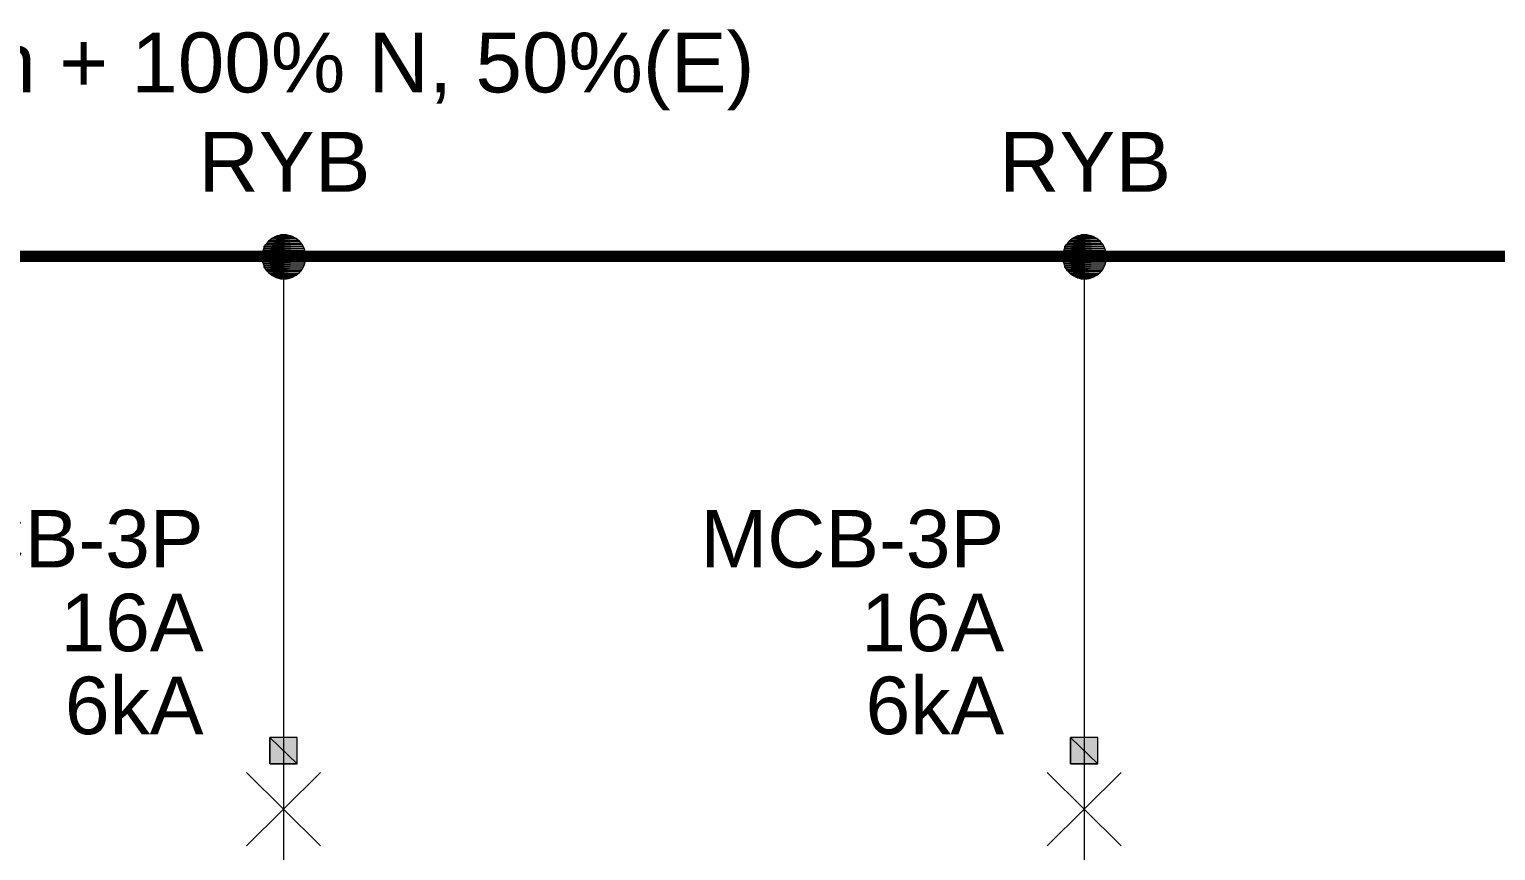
# Model space of a CAD drawing. Header units: millimetres. Extents: x -33055 to 42243, y -56860 to 24450.
# Drawn here: x -19642 to -13282, y 12296 to 15859 of the extents above; entities that cross this region are included whole.
import ezdxf
from ezdxf.enums import TextEntityAlignment as Align

# ---------------------------------------------------------------- set-up
doc = ezdxf.new("R2010")
doc.units = ezdxf.units.MM
for name, color, linetype in [('E-BUSBAR', 7, 'Continuous'), ('E-SLD', 7, 'Continuous'), ('E-TEXT', 7, 'Continuous')]:
    doc.layers.add(name, color=color, linetype=linetype)
doc.styles.add('ARIAL', font='arial.ttf')

msp = doc.modelspace()

# ---------------------------------------------------------------- hatches: boundary and pattern name
at = {"layer": 'E-SLD'}
h = msp.add_hatch(color=7, dxfattribs=at)
h.dxf.hatch_style = 1
h.paths.add_polyline_path([(-18484.6, 14950.1), (-18590.4, 14950.1), (-18476.1, 14941.6), (-18484.6, 14950.1)])
h.paths.add_polyline_path([(-18590.4, 14950.1), (-18476.1, 14941.6), (-18598.9, 14941.6), (-18590.4, 14950.1)])
h = msp.add_hatch(color=7, dxfattribs=at)
h.dxf.hatch_style = 1
h.paths.add_polyline_path([(-18493, 14954.3), (-18586.2, 14954.3), (-18484.6, 14950.1), (-18493, 14954.3)])
h.paths.add_polyline_path([(-18586.2, 14954.3), (-18484.6, 14950.1), (-18590.4, 14950.1), (-18586.2, 14954.3)])
h = msp.add_hatch(color=7, dxfattribs=at)
h.dxf.hatch_style = 1
h.paths.add_polyline_path([(-18497.3, 14958.6), (-18577.7, 14958.6), (-18493, 14954.3), (-18497.3, 14958.6)])
h.paths.add_polyline_path([(-18577.7, 14958.6), (-18493, 14954.3), (-18586.2, 14954.3), (-18577.7, 14958.6)])
h = msp.add_hatch(color=7, dxfattribs=at)
h.dxf.hatch_style = 1
h.paths.add_polyline_path([(-18510, 14962.8), (-18569.2, 14962.8), (-18497.3, 14958.6), (-18510, 14962.8)])
h.paths.add_polyline_path([(-18569.2, 14962.8), (-18497.3, 14958.6), (-18577.7, 14958.6), (-18569.2, 14962.8)])
h = msp.add_hatch(color=7, dxfattribs=at)
h.dxf.hatch_style = 1
h.paths.add_polyline_path([(-18514.2, 14962.8), (-18556.5, 14962.8), (-18510, 14962.8), (-18514.2, 14962.8)])
h.paths.add_polyline_path([(-18556.5, 14962.8), (-18510, 14962.8), (-18569.2, 14962.8), (-18556.5, 14962.8)])
h = msp.add_hatch(color=7, dxfattribs=at)
h.dxf.hatch_style = 1
h.paths.add_polyline_path([(-18526.9, 14967), (-18552.3, 14967), (-18514.2, 14962.8), (-18526.9, 14967)])
h.paths.add_polyline_path([(-18552.3, 14967), (-18514.2, 14962.8), (-18556.5, 14962.8), (-18552.3, 14967)])
h = msp.add_hatch(color=7, dxfattribs=at)
h.dxf.hatch_style = 1
h.paths.add_polyline_path([(-18535.4, 14967), (-18526.9, 14967), (-18552.3, 14967), (-18535.4, 14967)])
h = msp.add_hatch(color=7, dxfattribs=at)
h.dxf.hatch_style = 1
h.paths.add_polyline_path([(-15011.5, 14950.1), (-15117.3, 14950.1), (-15003, 14941.6), (-15011.5, 14950.1)])
h.paths.add_polyline_path([(-15117.3, 14950.1), (-15003, 14941.6), (-15125.8, 14941.6), (-15117.3, 14950.1)])
h = msp.add_hatch(color=7, dxfattribs=at)
h.dxf.hatch_style = 1
h.paths.add_polyline_path([(-15019.9, 14954.3), (-15113.1, 14954.3), (-15011.5, 14950.1), (-15019.9, 14954.3)])
h.paths.add_polyline_path([(-15113.1, 14954.3), (-15011.5, 14950.1), (-15117.3, 14950.1), (-15113.1, 14954.3)])
h = msp.add_hatch(color=7, dxfattribs=at)
h.dxf.hatch_style = 1
h.paths.add_polyline_path([(-15024.2, 14958.6), (-15104.6, 14958.6), (-15019.9, 14954.3), (-15024.2, 14958.6)])
h.paths.add_polyline_path([(-15104.6, 14958.6), (-15019.9, 14954.3), (-15113.1, 14954.3), (-15104.6, 14958.6)])
h = msp.add_hatch(color=7, dxfattribs=at)
h.dxf.hatch_style = 1
h.paths.add_polyline_path([(-15036.9, 14962.8), (-15096.1, 14962.8), (-15024.2, 14958.6), (-15036.9, 14962.8)])
h.paths.add_polyline_path([(-15096.1, 14962.8), (-15024.2, 14958.6), (-15104.6, 14958.6), (-15096.1, 14962.8)])
h = msp.add_hatch(color=7, dxfattribs=at)
h.dxf.hatch_style = 1
h.paths.add_polyline_path([(-15041.1, 14962.8), (-15083.4, 14962.8), (-15036.9, 14962.8), (-15041.1, 14962.8)])
h.paths.add_polyline_path([(-15083.4, 14962.8), (-15036.9, 14962.8), (-15096.1, 14962.8), (-15083.4, 14962.8)])
h = msp.add_hatch(color=7, dxfattribs=at)
h.dxf.hatch_style = 1
h.paths.add_polyline_path([(-15053.8, 14967), (-15079.2, 14967), (-15041.1, 14962.8), (-15053.8, 14967)])
h.paths.add_polyline_path([(-15079.2, 14967), (-15041.1, 14962.8), (-15083.4, 14962.8), (-15079.2, 14967)])
h = msp.add_hatch(color=7, dxfattribs=at)
h.dxf.hatch_style = 1
h.paths.add_polyline_path([(-15062.3, 14967), (-15053.8, 14967), (-15079.2, 14967), (-15062.3, 14967)])
h = msp.add_hatch(color=7, dxfattribs=at)
h.dxf.hatch_style = 1
h.paths.add_polyline_path([(-18446.5, 14899.3), (-18628.5, 14899.3), (-18446.5, 14890.8), (-18446.5, 14899.3)])
h.paths.add_polyline_path([(-18628.5, 14899.3), (-18446.5, 14890.8), (-18632.7, 14890.8), (-18628.5, 14899.3)])
h = msp.add_hatch(color=7, dxfattribs=at)
h.dxf.hatch_style = 1
h.paths.add_polyline_path([(-18446.5, 14890.8), (-18632.7, 14890.8), (-18442.2, 14882.4), (-18446.5, 14890.8)])
h.paths.add_polyline_path([(-18632.7, 14890.8), (-18442.2, 14882.4), (-18632.7, 14882.4), (-18632.7, 14890.8)])
h = msp.add_hatch(color=7, dxfattribs=at)
h.dxf.hatch_style = 1
h.paths.add_polyline_path([(-18450.7, 14907.8), (-18624.3, 14907.8), (-18446.5, 14899.3), (-18450.7, 14907.8)])
h.paths.add_polyline_path([(-18624.3, 14907.8), (-18446.5, 14899.3), (-18628.5, 14899.3), (-18624.3, 14907.8)])
h = msp.add_hatch(color=7, dxfattribs=at)
h.dxf.hatch_style = 1
h.paths.add_polyline_path([(-18459.2, 14924.7), (-18615.8, 14924.7), (-18454.9, 14916.2), (-18459.2, 14924.7)])
h.paths.add_polyline_path([(-18615.8, 14924.7), (-18454.9, 14916.2), (-18624.3, 14916.2), (-18615.8, 14924.7)])
h = msp.add_hatch(color=7, dxfattribs=at)
h.dxf.hatch_style = 1
h.paths.add_polyline_path([(-18454.9, 14916.2), (-18624.3, 14916.2), (-18450.7, 14907.8), (-18454.9, 14916.2)])
h.paths.add_polyline_path([(-18624.3, 14916.2), (-18450.7, 14907.8), (-18624.3, 14907.8), (-18624.3, 14916.2)])
h = msp.add_hatch(color=7, dxfattribs=at)
h.dxf.hatch_style = 1
h.paths.add_polyline_path([(-18463.4, 14928.9), (-18611.6, 14928.9), (-18459.2, 14924.7), (-18463.4, 14928.9)])
h.paths.add_polyline_path([(-18611.6, 14928.9), (-18459.2, 14924.7), (-18615.8, 14924.7), (-18611.6, 14928.9)])
h = msp.add_hatch(color=7, dxfattribs=at)
h.dxf.hatch_style = 1
h.paths.add_polyline_path([(-18467.6, 14937.4), (-18607.3, 14937.4), (-18463.4, 14928.9), (-18467.6, 14937.4)])
h.paths.add_polyline_path([(-18607.3, 14937.4), (-18463.4, 14928.9), (-18611.6, 14928.9), (-18607.3, 14937.4)])
h = msp.add_hatch(color=7, dxfattribs=at)
h.dxf.hatch_style = 1
h.paths.add_polyline_path([(-18476.1, 14941.6), (-18598.9, 14941.6), (-18467.6, 14937.4), (-18476.1, 14941.6)])
h.paths.add_polyline_path([(-18598.9, 14941.6), (-18467.6, 14937.4), (-18607.3, 14937.4), (-18598.9, 14941.6)])
h = msp.add_hatch(color=7, dxfattribs=at)
h.dxf.hatch_style = 1
h.paths.add_polyline_path([(-14973.4, 14899.3), (-15155.4, 14899.3), (-14973.4, 14890.8), (-14973.4, 14899.3)])
h.paths.add_polyline_path([(-15155.4, 14899.3), (-14973.4, 14890.8), (-15159.6, 14890.8), (-15155.4, 14899.3)])
h = msp.add_hatch(color=7, dxfattribs=at)
h.dxf.hatch_style = 1
h.paths.add_polyline_path([(-14973.4, 14890.8), (-15159.6, 14890.8), (-14969.1, 14882.4), (-14973.4, 14890.8)])
h.paths.add_polyline_path([(-15159.6, 14890.8), (-14969.1, 14882.4), (-15159.6, 14882.4), (-15159.6, 14890.8)])
h = msp.add_hatch(color=7, dxfattribs=at)
h.dxf.hatch_style = 1
h.paths.add_polyline_path([(-14977.6, 14907.8), (-15151.2, 14907.8), (-14973.4, 14899.3), (-14977.6, 14907.8)])
h.paths.add_polyline_path([(-15151.2, 14907.8), (-14973.4, 14899.3), (-15155.4, 14899.3), (-15151.2, 14907.8)])
h = msp.add_hatch(color=7, dxfattribs=at)
h.dxf.hatch_style = 1
h.paths.add_polyline_path([(-14986.1, 14924.7), (-15142.7, 14924.7), (-14981.8, 14916.2), (-14986.1, 14924.7)])
h.paths.add_polyline_path([(-15142.7, 14924.7), (-14981.8, 14916.2), (-15151.2, 14916.2), (-15142.7, 14924.7)])
h = msp.add_hatch(color=7, dxfattribs=at)
h.dxf.hatch_style = 1
h.paths.add_polyline_path([(-14981.8, 14916.2), (-15151.2, 14916.2), (-14977.6, 14907.8), (-14981.8, 14916.2)])
h.paths.add_polyline_path([(-15151.2, 14916.2), (-14977.6, 14907.8), (-15151.2, 14907.8), (-15151.2, 14916.2)])
h = msp.add_hatch(color=7, dxfattribs=at)
h.dxf.hatch_style = 1
h.paths.add_polyline_path([(-14990.3, 14928.9), (-15138.5, 14928.9), (-14986.1, 14924.7), (-14990.3, 14928.9)])
h.paths.add_polyline_path([(-15138.5, 14928.9), (-14986.1, 14924.7), (-15142.7, 14924.7), (-15138.5, 14928.9)])
h = msp.add_hatch(color=7, dxfattribs=at)
h.dxf.hatch_style = 1
h.paths.add_polyline_path([(-14994.5, 14937.4), (-15134.2, 14937.4), (-14990.3, 14928.9), (-14994.5, 14937.4)])
h.paths.add_polyline_path([(-15134.2, 14937.4), (-14990.3, 14928.9), (-15138.5, 14928.9), (-15134.2, 14937.4)])
h = msp.add_hatch(color=7, dxfattribs=at)
h.dxf.hatch_style = 1
h.paths.add_polyline_path([(-15003, 14941.6), (-15125.8, 14941.6), (-14994.5, 14937.4), (-15003, 14941.6)])
h.paths.add_polyline_path([(-15125.8, 14941.6), (-14994.5, 14937.4), (-15134.2, 14937.4), (-15125.8, 14941.6)])
h = msp.add_hatch(color=7, dxfattribs=at)
h.dxf.hatch_style = 1
h.paths.add_polyline_path([(-18442.2, 14882.4), (-18632.7, 14882.4), (-18442.2, 14869.7), (-18442.2, 14882.4)])
h.paths.add_polyline_path([(-18632.7, 14882.4), (-18442.2, 14869.7), (-18632.7, 14869.7), (-18632.7, 14882.4)])
h = msp.add_hatch(color=7, dxfattribs=at)
h.dxf.hatch_style = 1
h.paths.add_polyline_path([(-18442.2, 14869.7), (-18632.7, 14869.7), (-18442.2, 14861.2), (-18442.2, 14869.7)])
h.paths.add_polyline_path([(-18632.7, 14869.7), (-18442.2, 14861.2), (-18632.7, 14861.2), (-18632.7, 14869.7)])
h = msp.add_hatch(color=7, dxfattribs=at)
h.dxf.hatch_style = 1
h.paths.add_polyline_path([(-18442.2, 14861.2), (-18632.7, 14861.2), (-18446.5, 14852.7), (-18442.2, 14861.2)])
h.paths.add_polyline_path([(-18632.7, 14861.2), (-18446.5, 14852.7), (-18632.7, 14852.7), (-18632.7, 14861.2)])
h = msp.add_hatch(color=7, dxfattribs=at)
h.dxf.hatch_style = 1
h.paths.add_polyline_path([(-18446.5, 14852.7), (-18632.7, 14852.7), (-18446.5, 14844.3), (-18446.5, 14852.7)])
h.paths.add_polyline_path([(-18632.7, 14852.7), (-18446.5, 14844.3), (-18628.5, 14844.3), (-18632.7, 14852.7)])
h = msp.add_hatch(color=7, dxfattribs=at)
h.dxf.hatch_style = 1
h.paths.add_polyline_path([(-18446.5, 14844.3), (-18628.5, 14844.3), (-18450.7, 14835.8), (-18446.5, 14844.3)])
h.paths.add_polyline_path([(-18628.5, 14844.3), (-18450.7, 14835.8), (-18624.3, 14835.8), (-18628.5, 14844.3)])
h = msp.add_hatch(color=7, dxfattribs=at)
h.dxf.hatch_style = 1
h.paths.add_polyline_path([(-18450.7, 14835.8), (-18624.3, 14835.8), (-18454.9, 14827.3), (-18450.7, 14835.8)])
h.paths.add_polyline_path([(-18624.3, 14835.8), (-18454.9, 14827.3), (-18624.3, 14827.3), (-18624.3, 14835.8)])
h = msp.add_hatch(color=7, dxfattribs=at)
h.dxf.hatch_style = 1
h.paths.add_polyline_path([(-18454.9, 14827.3), (-18624.3, 14827.3), (-18459.2, 14818.9), (-18454.9, 14827.3)])
h.paths.add_polyline_path([(-18624.3, 14827.3), (-18459.2, 14818.9), (-18615.8, 14818.9), (-18624.3, 14827.3)])
h = msp.add_hatch(color=7, dxfattribs=at)
h.dxf.hatch_style = 1
h.paths.add_polyline_path([(-14969.1, 14882.4), (-15159.6, 14882.4), (-14969.1, 14869.7), (-14969.1, 14882.4)])
h.paths.add_polyline_path([(-15159.6, 14882.4), (-14969.1, 14869.7), (-15159.6, 14869.7), (-15159.6, 14882.4)])
h = msp.add_hatch(color=7, dxfattribs=at)
h.dxf.hatch_style = 1
h.paths.add_polyline_path([(-14969.1, 14869.7), (-15159.6, 14869.7), (-14969.1, 14861.2), (-14969.1, 14869.7)])
h.paths.add_polyline_path([(-15159.6, 14869.7), (-14969.1, 14861.2), (-15159.6, 14861.2), (-15159.6, 14869.7)])
h = msp.add_hatch(color=7, dxfattribs=at)
h.dxf.hatch_style = 1
h.paths.add_polyline_path([(-14969.1, 14861.2), (-15159.6, 14861.2), (-14973.4, 14852.7), (-14969.1, 14861.2)])
h.paths.add_polyline_path([(-15159.6, 14861.2), (-14973.4, 14852.7), (-15159.6, 14852.7), (-15159.6, 14861.2)])
h = msp.add_hatch(color=7, dxfattribs=at)
h.dxf.hatch_style = 1
h.paths.add_polyline_path([(-14973.4, 14852.7), (-15159.6, 14852.7), (-14973.4, 14844.3), (-14973.4, 14852.7)])
h.paths.add_polyline_path([(-15159.6, 14852.7), (-14973.4, 14844.3), (-15155.4, 14844.3), (-15159.6, 14852.7)])
h = msp.add_hatch(color=7, dxfattribs=at)
h.dxf.hatch_style = 1
h.paths.add_polyline_path([(-14973.4, 14844.3), (-15155.4, 14844.3), (-14977.6, 14835.8), (-14973.4, 14844.3)])
h.paths.add_polyline_path([(-15155.4, 14844.3), (-14977.6, 14835.8), (-15151.2, 14835.8), (-15155.4, 14844.3)])
h = msp.add_hatch(color=7, dxfattribs=at)
h.dxf.hatch_style = 1
h.paths.add_polyline_path([(-14977.6, 14835.8), (-15151.2, 14835.8), (-14981.8, 14827.3), (-14977.6, 14835.8)])
h.paths.add_polyline_path([(-15151.2, 14835.8), (-14981.8, 14827.3), (-15151.2, 14827.3), (-15151.2, 14835.8)])
h = msp.add_hatch(color=7, dxfattribs=at)
h.dxf.hatch_style = 1
h.paths.add_polyline_path([(-14981.8, 14827.3), (-15151.2, 14827.3), (-14986.1, 14818.9), (-14981.8, 14827.3)])
h.paths.add_polyline_path([(-15151.2, 14827.3), (-14986.1, 14818.9), (-15142.7, 14818.9), (-15151.2, 14827.3)])
h = msp.add_hatch(color=7, dxfattribs=at)
h.dxf.hatch_style = 1
h.paths.add_polyline_path([(-18459.2, 14818.9), (-18615.8, 14818.9), (-18463.4, 14810.4), (-18459.2, 14818.9)])
h.paths.add_polyline_path([(-18615.8, 14818.9), (-18463.4, 14810.4), (-18611.6, 14810.4), (-18615.8, 14818.9)])
h = msp.add_hatch(color=7, dxfattribs=at)
h.dxf.hatch_style = 1
h.paths.add_polyline_path([(-18463.4, 14810.4), (-18611.6, 14810.4), (-18467.6, 14806.2), (-18463.4, 14810.4)])
h.paths.add_polyline_path([(-18611.6, 14810.4), (-18467.6, 14806.2), (-18607.3, 14806.2), (-18611.6, 14810.4)])
h = msp.add_hatch(color=7, dxfattribs=at)
h.dxf.hatch_style = 1
h.paths.add_polyline_path([(-18467.6, 14806.2), (-18607.3, 14806.2), (-18476.1, 14797.7), (-18467.6, 14806.2)])
h.paths.add_polyline_path([(-18607.3, 14806.2), (-18476.1, 14797.7), (-18598.9, 14797.7), (-18607.3, 14806.2)])
h = msp.add_hatch(color=7, dxfattribs=at)
h.dxf.hatch_style = 1
h.paths.add_polyline_path([(-18476.1, 14797.7), (-18598.9, 14797.7), (-18484.6, 14793.5), (-18476.1, 14797.7)])
h.paths.add_polyline_path([(-18598.9, 14797.7), (-18484.6, 14793.5), (-18590.4, 14793.5), (-18598.9, 14797.7)])
h = msp.add_hatch(color=7, dxfattribs=at)
h.dxf.hatch_style = 1
h.paths.add_polyline_path([(-18484.6, 14793.5), (-18590.4, 14793.5), (-18493, 14789.2), (-18484.6, 14793.5)])
h.paths.add_polyline_path([(-18590.4, 14793.5), (-18493, 14789.2), (-18586.2, 14789.2), (-18590.4, 14793.5)])
h = msp.add_hatch(color=7, dxfattribs=at)
h.dxf.hatch_style = 1
h.paths.add_polyline_path([(-18493, 14789.2), (-18586.2, 14789.2), (-18497.3, 14785), (-18493, 14789.2)])
h.paths.add_polyline_path([(-18586.2, 14789.2), (-18497.3, 14785), (-18577.7, 14785), (-18586.2, 14789.2)])
h = msp.add_hatch(color=7, dxfattribs=at)
h.dxf.hatch_style = 1
h.paths.add_polyline_path([(-18497.3, 14785), (-18577.7, 14785), (-18510, 14780.8), (-18497.3, 14785)])
h.paths.add_polyline_path([(-18577.7, 14785), (-18510, 14780.8), (-18569.2, 14780.8), (-18577.7, 14785)])
h = msp.add_hatch(color=7, dxfattribs=at)
h.dxf.hatch_style = 1
h.paths.add_polyline_path([(-18510, 14780.8), (-18569.2, 14780.8), (-18514.2, 14780.8), (-18510, 14780.8)])
h.paths.add_polyline_path([(-18569.2, 14780.8), (-18514.2, 14780.8), (-18556.5, 14780.8), (-18569.2, 14780.8)])
h = msp.add_hatch(color=7, dxfattribs=at)
h.dxf.hatch_style = 1
h.paths.add_polyline_path([(-18556.5, 14780.8), (-18552.3, 14776.5), (-18526.9, 14776.5), (-18556.5, 14780.8)])
h.paths.add_polyline_path([(-18552.3, 14776.5), (-18526.9, 14776.5), (-18535.4, 14776.5), (-18552.3, 14776.5)])
h = msp.add_hatch(color=7, dxfattribs=at)
h.dxf.hatch_style = 1
h.paths.add_polyline_path([(-18556.5, 14780.8), (-18514.2, 14780.8), (-18526.9, 14776.5), (-18556.5, 14780.8)])
h = msp.add_hatch(color=7, dxfattribs=at)
h.dxf.hatch_style = 1
h.paths.add_polyline_path([(-14986.1, 14818.9), (-15142.7, 14818.9), (-14990.3, 14810.4), (-14986.1, 14818.9)])
h.paths.add_polyline_path([(-15142.7, 14818.9), (-14990.3, 14810.4), (-15138.5, 14810.4), (-15142.7, 14818.9)])
h = msp.add_hatch(color=7, dxfattribs=at)
h.dxf.hatch_style = 1
h.paths.add_polyline_path([(-14990.3, 14810.4), (-15138.5, 14810.4), (-14994.5, 14806.2), (-14990.3, 14810.4)])
h.paths.add_polyline_path([(-15138.5, 14810.4), (-14994.5, 14806.2), (-15134.2, 14806.2), (-15138.5, 14810.4)])
h = msp.add_hatch(color=7, dxfattribs=at)
h.dxf.hatch_style = 1
h.paths.add_polyline_path([(-14994.5, 14806.2), (-15134.2, 14806.2), (-15003, 14797.7), (-14994.5, 14806.2)])
h.paths.add_polyline_path([(-15134.2, 14806.2), (-15003, 14797.7), (-15125.8, 14797.7), (-15134.2, 14806.2)])
h = msp.add_hatch(color=7, dxfattribs=at)
h.dxf.hatch_style = 1
h.paths.add_polyline_path([(-15003, 14797.7), (-15125.8, 14797.7), (-15011.5, 14793.5), (-15003, 14797.7)])
h.paths.add_polyline_path([(-15125.8, 14797.7), (-15011.5, 14793.5), (-15117.3, 14793.5), (-15125.8, 14797.7)])
h = msp.add_hatch(color=7, dxfattribs=at)
h.dxf.hatch_style = 1
h.paths.add_polyline_path([(-15011.5, 14793.5), (-15117.3, 14793.5), (-15019.9, 14789.2), (-15011.5, 14793.5)])
h.paths.add_polyline_path([(-15117.3, 14793.5), (-15019.9, 14789.2), (-15113.1, 14789.2), (-15117.3, 14793.5)])
h = msp.add_hatch(color=7, dxfattribs=at)
h.dxf.hatch_style = 1
h.paths.add_polyline_path([(-15019.9, 14789.2), (-15113.1, 14789.2), (-15024.2, 14785), (-15019.9, 14789.2)])
h.paths.add_polyline_path([(-15113.1, 14789.2), (-15024.2, 14785), (-15104.6, 14785), (-15113.1, 14789.2)])
h = msp.add_hatch(color=7, dxfattribs=at)
h.dxf.hatch_style = 1
h.paths.add_polyline_path([(-15024.2, 14785), (-15104.6, 14785), (-15036.9, 14780.8), (-15024.2, 14785)])
h.paths.add_polyline_path([(-15104.6, 14785), (-15036.9, 14780.8), (-15096.1, 14780.8), (-15104.6, 14785)])
h = msp.add_hatch(color=7, dxfattribs=at)
h.dxf.hatch_style = 1
h.paths.add_polyline_path([(-15036.9, 14780.8), (-15096.1, 14780.8), (-15041.1, 14780.8), (-15036.9, 14780.8)])
h.paths.add_polyline_path([(-15096.1, 14780.8), (-15041.1, 14780.8), (-15083.4, 14780.8), (-15096.1, 14780.8)])
h = msp.add_hatch(color=7, dxfattribs=at)
h.dxf.hatch_style = 1
h.paths.add_polyline_path([(-15083.4, 14780.8), (-15079.2, 14776.5), (-15053.8, 14776.5), (-15083.4, 14780.8)])
h.paths.add_polyline_path([(-15079.2, 14776.5), (-15053.8, 14776.5), (-15062.3, 14776.5), (-15079.2, 14776.5)])
h = msp.add_hatch(color=7, dxfattribs=at)
h.dxf.hatch_style = 1
h.paths.add_polyline_path([(-15083.4, 14780.8), (-15041.1, 14780.8), (-15053.8, 14776.5), (-15083.4, 14780.8)])
h = msp.add_hatch(color=7, dxfattribs=at)
h.dxf.hatch_style = 1
h.paths.add_polyline_path([(-18480.3, 12786.9), (-18598.9, 12786.9), (-18480.3, 12672.6), (-18480.3, 12786.9)])
h.paths.add_polyline_path([(-18598.9, 12786.9), (-18480.3, 12672.6), (-18598.9, 12672.6), (-18598.9, 12786.9)])
h = msp.add_hatch(color=7, dxfattribs=at)
h.dxf.hatch_style = 1
h.paths.add_polyline_path([(-15007.2, 12786.9), (-15125.8, 12786.9), (-15007.2, 12672.6), (-15007.2, 12786.9)])
h.paths.add_polyline_path([(-15125.8, 12786.9), (-15007.2, 12672.6), (-15125.8, 12672.6), (-15125.8, 12786.9)])

# ---------------------------------------------------------------- linework, layer by layer
at = {"layer": 'E-BUSBAR', "const_width": 50}
msp.add_lwpolyline([(-25283, 14874), (35929, 14874)], dxfattribs=at)
at = {"layer": 'E-SLD', "color": 7, "lineweight": 0}
for p, q in [((-18539.6, 14873.9), (-18539.6, 12173)), ((-15066.5, 14873.9), (-15066.5, 12173)), ((-18700.5, 12634.5), (-18378.7, 12317)), ((-18378.7, 12634.5), (-18700.5, 12317)), ((-15227.4, 12634.5), (-14905.6, 12317)), ((-14905.6, 12634.5), (-15227.4, 12317))]:
    msp.add_line(p, q, dxfattribs=at)
for points in [[(-18442.2, 14871.8), (-18444.2, 14891), (-18449.7, 14908.9), (-18458.5, 14925), (-18470.1, 14939.1), (-18484.2, 14950.8), (-18500.4, 14959.5), (-18518.3, 14965.1), (-18537.5, 14967), (-18556.7, 14965.1), (-18574.6, 14959.5), (-18590.8, 14950.8), (-18604.8, 14939.1), (-18616.5, 14925), (-18625.3, 14908.9), (-18630.8, 14891), (-18632.7, 14871.8), (-18630.8, 14852.6), (-18625.3, 14834.7), (-18616.5, 14818.5), (-18604.8, 14804.4), (-18590.8, 14792.8), (-18574.6, 14784), (-18556.7, 14778.5), (-18537.5, 14776.5), (-18518.3, 14778.5), (-18500.4, 14784), (-18484.2, 14792.8), (-18470.1, 14804.4), (-18458.5, 14818.5), (-18449.7, 14834.7), (-18444.2, 14852.6), (-18442.2, 14871.8)], [(-18590.4, 14950.1), (-18476.1, 14941.6), (-18598.9, 14941.6), (-18590.4, 14950.1)], [(-18586.2, 14954.3), (-18484.6, 14950.1), (-18590.4, 14950.1), (-18586.2, 14954.3)], [(-18484.6, 14950.1), (-18590.4, 14950.1), (-18476.1, 14941.6), (-18484.6, 14950.1)], [(-18577.7, 14958.6), (-18493, 14954.3), (-18586.2, 14954.3), (-18577.7, 14958.6)], [(-18493, 14954.3), (-18586.2, 14954.3), (-18484.6, 14950.1), (-18493, 14954.3)], [(-18569.2, 14962.8), (-18497.3, 14958.6), (-18577.7, 14958.6), (-18569.2, 14962.8)], [(-18497.3, 14958.6), (-18577.7, 14958.6), (-18493, 14954.3), (-18497.3, 14958.6)], [(-18556.5, 14962.8), (-18510, 14962.8), (-18569.2, 14962.8), (-18556.5, 14962.8)], [(-18510, 14962.8), (-18569.2, 14962.8), (-18497.3, 14958.6), (-18510, 14962.8)], [(-18552.3, 14967), (-18514.2, 14962.8), (-18556.5, 14962.8), (-18552.3, 14967)], [(-18514.2, 14962.8), (-18556.5, 14962.8), (-18510, 14962.8), (-18514.2, 14962.8)], [(-18535.4, 14967), (-18526.9, 14967), (-18552.3, 14967), (-18535.4, 14967)], [(-18526.9, 14967), (-18552.3, 14967), (-18514.2, 14962.8), (-18526.9, 14967)], [(-14969.1, 14871.8), (-14971.1, 14891), (-14976.6, 14908.9), (-14985.4, 14925), (-14997, 14939.1), (-15011.1, 14950.8), (-15027.3, 14959.5), (-15045.2, 14965.1), (-15064.4, 14967), (-15083.6, 14965.1), (-15101.5, 14959.5), (-15117.7, 14950.8), (-15131.8, 14939.1), (-15143.4, 14925), (-15152.2, 14908.9), (-15157.7, 14891), (-15159.6, 14871.8), (-15157.7, 14852.6), (-15152.2, 14834.7), (-15143.4, 14818.5), (-15131.8, 14804.4), (-15117.7, 14792.8), (-15101.5, 14784), (-15083.6, 14778.5), (-15064.4, 14776.5), (-15045.2, 14778.5), (-15027.3, 14784), (-15011.1, 14792.8), (-14997, 14804.4), (-14985.4, 14818.5), (-14976.6, 14834.7), (-14971.1, 14852.6), (-14969.1, 14871.8)], [(-15117.3, 14950.1), (-15003, 14941.6), (-15125.8, 14941.6), (-15117.3, 14950.1)], [(-15113.1, 14954.3), (-15011.5, 14950.1), (-15117.3, 14950.1), (-15113.1, 14954.3)], [(-15011.5, 14950.1), (-15117.3, 14950.1), (-15003, 14941.6), (-15011.5, 14950.1)], [(-15104.6, 14958.6), (-15019.9, 14954.3), (-15113.1, 14954.3), (-15104.6, 14958.6)], [(-15019.9, 14954.3), (-15113.1, 14954.3), (-15011.5, 14950.1), (-15019.9, 14954.3)], [(-15096.1, 14962.8), (-15024.2, 14958.6), (-15104.6, 14958.6), (-15096.1, 14962.8)], [(-15024.2, 14958.6), (-15104.6, 14958.6), (-15019.9, 14954.3), (-15024.2, 14958.6)], [(-15083.4, 14962.8), (-15036.9, 14962.8), (-15096.1, 14962.8), (-15083.4, 14962.8)], [(-15036.9, 14962.8), (-15096.1, 14962.8), (-15024.2, 14958.6), (-15036.9, 14962.8)], [(-15079.2, 14967), (-15041.1, 14962.8), (-15083.4, 14962.8), (-15079.2, 14967)], [(-15041.1, 14962.8), (-15083.4, 14962.8), (-15036.9, 14962.8), (-15041.1, 14962.8)], [(-15062.3, 14967), (-15053.8, 14967), (-15079.2, 14967), (-15062.3, 14967)], [(-15053.8, 14967), (-15079.2, 14967), (-15041.1, 14962.8), (-15053.8, 14967)], [(-18628.5, 14899.3), (-18446.5, 14890.8), (-18632.7, 14890.8), (-18628.5, 14899.3)], [(-18446.5, 14890.8), (-18632.7, 14890.8), (-18442.2, 14882.4), (-18446.5, 14890.8)], [(-18632.7, 14890.8), (-18442.2, 14882.4), (-18632.7, 14882.4), (-18632.7, 14890.8)], [(-18624.3, 14907.8), (-18446.5, 14899.3), (-18628.5, 14899.3), (-18624.3, 14907.8)], [(-18446.5, 14899.3), (-18628.5, 14899.3), (-18446.5, 14890.8), (-18446.5, 14899.3)], [(-18615.8, 14924.7), (-18454.9, 14916.2), (-18624.3, 14916.2), (-18615.8, 14924.7)], [(-18454.9, 14916.2), (-18624.3, 14916.2), (-18450.7, 14907.8), (-18454.9, 14916.2)], [(-18624.3, 14916.2), (-18450.7, 14907.8), (-18624.3, 14907.8), (-18624.3, 14916.2)], [(-18450.7, 14907.8), (-18624.3, 14907.8), (-18446.5, 14899.3), (-18450.7, 14907.8)], [(-18611.6, 14928.9), (-18459.2, 14924.7), (-18615.8, 14924.7), (-18611.6, 14928.9)], [(-18459.2, 14924.7), (-18615.8, 14924.7), (-18454.9, 14916.2), (-18459.2, 14924.7)], [(-18607.3, 14937.4), (-18463.4, 14928.9), (-18611.6, 14928.9), (-18607.3, 14937.4)], [(-18463.4, 14928.9), (-18611.6, 14928.9), (-18459.2, 14924.7), (-18463.4, 14928.9)], [(-18598.9, 14941.6), (-18467.6, 14937.4), (-18607.3, 14937.4), (-18598.9, 14941.6)], [(-18467.6, 14937.4), (-18607.3, 14937.4), (-18463.4, 14928.9), (-18467.6, 14937.4)], [(-18476.1, 14941.6), (-18598.9, 14941.6), (-18467.6, 14937.4), (-18476.1, 14941.6)], [(-15155.4, 14899.3), (-14973.4, 14890.8), (-15159.6, 14890.8), (-15155.4, 14899.3)], [(-14973.4, 14890.8), (-15159.6, 14890.8), (-14969.1, 14882.4), (-14973.4, 14890.8)], [(-15159.6, 14890.8), (-14969.1, 14882.4), (-15159.6, 14882.4), (-15159.6, 14890.8)], [(-15151.2, 14907.8), (-14973.4, 14899.3), (-15155.4, 14899.3), (-15151.2, 14907.8)], [(-14973.4, 14899.3), (-15155.4, 14899.3), (-14973.4, 14890.8), (-14973.4, 14899.3)], [(-15142.7, 14924.7), (-14981.8, 14916.2), (-15151.2, 14916.2), (-15142.7, 14924.7)], [(-14981.8, 14916.2), (-15151.2, 14916.2), (-14977.6, 14907.8), (-14981.8, 14916.2)], [(-15151.2, 14916.2), (-14977.6, 14907.8), (-15151.2, 14907.8), (-15151.2, 14916.2)], [(-14977.6, 14907.8), (-15151.2, 14907.8), (-14973.4, 14899.3), (-14977.6, 14907.8)], [(-15138.5, 14928.9), (-14986.1, 14924.7), (-15142.7, 14924.7), (-15138.5, 14928.9)], [(-14986.1, 14924.7), (-15142.7, 14924.7), (-14981.8, 14916.2), (-14986.1, 14924.7)], [(-15134.2, 14937.4), (-14990.3, 14928.9), (-15138.5, 14928.9), (-15134.2, 14937.4)], [(-14990.3, 14928.9), (-15138.5, 14928.9), (-14986.1, 14924.7), (-14990.3, 14928.9)], [(-15125.8, 14941.6), (-14994.5, 14937.4), (-15134.2, 14937.4), (-15125.8, 14941.6)], [(-14994.5, 14937.4), (-15134.2, 14937.4), (-14990.3, 14928.9), (-14994.5, 14937.4)], [(-15003, 14941.6), (-15125.8, 14941.6), (-14994.5, 14937.4), (-15003, 14941.6)], [(-18442.2, 14882.4), (-18632.7, 14882.4), (-18442.2, 14869.7), (-18442.2, 14882.4)], [(-18632.7, 14882.4), (-18442.2, 14869.7), (-18632.7, 14869.7), (-18632.7, 14882.4)], [(-18442.2, 14869.7), (-18632.7, 14869.7), (-18442.2, 14861.2), (-18442.2, 14869.7)], [(-18632.7, 14869.7), (-18442.2, 14861.2), (-18632.7, 14861.2), (-18632.7, 14869.7)], [(-18442.2, 14861.2), (-18632.7, 14861.2), (-18446.5, 14852.7), (-18442.2, 14861.2)], [(-18632.7, 14861.2), (-18446.5, 14852.7), (-18632.7, 14852.7), (-18632.7, 14861.2)], [(-18446.5, 14852.7), (-18632.7, 14852.7), (-18446.5, 14844.3), (-18446.5, 14852.7)], [(-18632.7, 14852.7), (-18446.5, 14844.3), (-18628.5, 14844.3), (-18632.7, 14852.7)], [(-18446.5, 14844.3), (-18628.5, 14844.3), (-18450.7, 14835.8), (-18446.5, 14844.3)], [(-18628.5, 14844.3), (-18450.7, 14835.8), (-18624.3, 14835.8), (-18628.5, 14844.3)], [(-18450.7, 14835.8), (-18624.3, 14835.8), (-18454.9, 14827.3), (-18450.7, 14835.8)], [(-18624.3, 14835.8), (-18454.9, 14827.3), (-18624.3, 14827.3), (-18624.3, 14835.8)], [(-18454.9, 14827.3), (-18624.3, 14827.3), (-18459.2, 14818.9), (-18454.9, 14827.3)], [(-18624.3, 14827.3), (-18459.2, 14818.9), (-18615.8, 14818.9), (-18624.3, 14827.3)], [(-14969.1, 14882.4), (-15159.6, 14882.4), (-14969.1, 14869.7), (-14969.1, 14882.4)], [(-15159.6, 14882.4), (-14969.1, 14869.7), (-15159.6, 14869.7), (-15159.6, 14882.4)], [(-14969.1, 14869.7), (-15159.6, 14869.7), (-14969.1, 14861.2), (-14969.1, 14869.7)], [(-15159.6, 14869.7), (-14969.1, 14861.2), (-15159.6, 14861.2), (-15159.6, 14869.7)], [(-14969.1, 14861.2), (-15159.6, 14861.2), (-14973.4, 14852.7), (-14969.1, 14861.2)], [(-15159.6, 14861.2), (-14973.4, 14852.7), (-15159.6, 14852.7), (-15159.6, 14861.2)], [(-14973.4, 14852.7), (-15159.6, 14852.7), (-14973.4, 14844.3), (-14973.4, 14852.7)], [(-15159.6, 14852.7), (-14973.4, 14844.3), (-15155.4, 14844.3), (-15159.6, 14852.7)], [(-14973.4, 14844.3), (-15155.4, 14844.3), (-14977.6, 14835.8), (-14973.4, 14844.3)], [(-15155.4, 14844.3), (-14977.6, 14835.8), (-15151.2, 14835.8), (-15155.4, 14844.3)], [(-14977.6, 14835.8), (-15151.2, 14835.8), (-14981.8, 14827.3), (-14977.6, 14835.8)], [(-15151.2, 14835.8), (-14981.8, 14827.3), (-15151.2, 14827.3), (-15151.2, 14835.8)], [(-14981.8, 14827.3), (-15151.2, 14827.3), (-14986.1, 14818.9), (-14981.8, 14827.3)], [(-15151.2, 14827.3), (-14986.1, 14818.9), (-15142.7, 14818.9), (-15151.2, 14827.3)], [(-18459.2, 14818.9), (-18615.8, 14818.9), (-18463.4, 14810.4), (-18459.2, 14818.9)], [(-18615.8, 14818.9), (-18463.4, 14810.4), (-18611.6, 14810.4), (-18615.8, 14818.9)], [(-18463.4, 14810.4), (-18611.6, 14810.4), (-18467.6, 14806.2), (-18463.4, 14810.4)], [(-18611.6, 14810.4), (-18467.6, 14806.2), (-18607.3, 14806.2), (-18611.6, 14810.4)], [(-18467.6, 14806.2), (-18607.3, 14806.2), (-18476.1, 14797.7), (-18467.6, 14806.2)], [(-18607.3, 14806.2), (-18476.1, 14797.7), (-18598.9, 14797.7), (-18607.3, 14806.2)], [(-18476.1, 14797.7), (-18598.9, 14797.7), (-18484.6, 14793.5), (-18476.1, 14797.7)], [(-18598.9, 14797.7), (-18484.6, 14793.5), (-18590.4, 14793.5), (-18598.9, 14797.7)], [(-18484.6, 14793.5), (-18590.4, 14793.5), (-18493, 14789.2), (-18484.6, 14793.5)], [(-18590.4, 14793.5), (-18493, 14789.2), (-18586.2, 14789.2), (-18590.4, 14793.5)], [(-18493, 14789.2), (-18586.2, 14789.2), (-18497.3, 14785), (-18493, 14789.2)], [(-18586.2, 14789.2), (-18497.3, 14785), (-18577.7, 14785), (-18586.2, 14789.2)], [(-18497.3, 14785), (-18577.7, 14785), (-18510, 14780.8), (-18497.3, 14785)], [(-18577.7, 14785), (-18510, 14780.8), (-18569.2, 14780.8), (-18577.7, 14785)], [(-18510, 14780.8), (-18569.2, 14780.8), (-18514.2, 14780.8), (-18510, 14780.8)], [(-18569.2, 14780.8), (-18514.2, 14780.8), (-18556.5, 14780.8), (-18569.2, 14780.8)], [(-18556.5, 14780.8), (-18552.3, 14776.5), (-18526.9, 14776.5), (-18556.5, 14780.8)], [(-18556.5, 14780.8), (-18514.2, 14780.8), (-18526.9, 14776.5), (-18556.5, 14780.8)], [(-18552.3, 14776.5), (-18526.9, 14776.5), (-18535.4, 14776.5), (-18552.3, 14776.5)], [(-14986.1, 14818.9), (-15142.7, 14818.9), (-14990.3, 14810.4), (-14986.1, 14818.9)], [(-15142.7, 14818.9), (-14990.3, 14810.4), (-15138.5, 14810.4), (-15142.7, 14818.9)], [(-14990.3, 14810.4), (-15138.5, 14810.4), (-14994.5, 14806.2), (-14990.3, 14810.4)], [(-15138.5, 14810.4), (-14994.5, 14806.2), (-15134.2, 14806.2), (-15138.5, 14810.4)], [(-14994.5, 14806.2), (-15134.2, 14806.2), (-15003, 14797.7), (-14994.5, 14806.2)], [(-15134.2, 14806.2), (-15003, 14797.7), (-15125.8, 14797.7), (-15134.2, 14806.2)], [(-15003, 14797.7), (-15125.8, 14797.7), (-15011.5, 14793.5), (-15003, 14797.7)], [(-15125.8, 14797.7), (-15011.5, 14793.5), (-15117.3, 14793.5), (-15125.8, 14797.7)], [(-15011.5, 14793.5), (-15117.3, 14793.5), (-15019.9, 14789.2), (-15011.5, 14793.5)], [(-15117.3, 14793.5), (-15019.9, 14789.2), (-15113.1, 14789.2), (-15117.3, 14793.5)], [(-15019.9, 14789.2), (-15113.1, 14789.2), (-15024.2, 14785), (-15019.9, 14789.2)], [(-15113.1, 14789.2), (-15024.2, 14785), (-15104.6, 14785), (-15113.1, 14789.2)], [(-15024.2, 14785), (-15104.6, 14785), (-15036.9, 14780.8), (-15024.2, 14785)], [(-15104.6, 14785), (-15036.9, 14780.8), (-15096.1, 14780.8), (-15104.6, 14785)], [(-15036.9, 14780.8), (-15096.1, 14780.8), (-15041.1, 14780.8), (-15036.9, 14780.8)], [(-15096.1, 14780.8), (-15041.1, 14780.8), (-15083.4, 14780.8), (-15096.1, 14780.8)], [(-15083.4, 14780.8), (-15079.2, 14776.5), (-15053.8, 14776.5), (-15083.4, 14780.8)], [(-15083.4, 14780.8), (-15041.1, 14780.8), (-15053.8, 14776.5), (-15083.4, 14780.8)], [(-15079.2, 14776.5), (-15053.8, 14776.5), (-15062.3, 14776.5), (-15079.2, 14776.5)], [(-18598.9, 12786.9), (-18598.9, 12672.6), (-18480.3, 12672.6), (-18480.3, 12786.9), (-18598.9, 12786.9)], [(-18598.9, 12786.9), (-18598.9, 12672.6), (-18480.3, 12672.6), (-18480.3, 12786.9), (-18598.9, 12786.9)], [(-18480.3, 12786.9), (-18598.9, 12786.9), (-18480.3, 12672.6), (-18480.3, 12786.9)], [(-18598.9, 12786.9), (-18480.3, 12672.6), (-18598.9, 12672.6), (-18598.9, 12786.9)], [(-15125.8, 12786.9), (-15125.8, 12672.6), (-15007.2, 12672.6), (-15007.2, 12786.9), (-15125.8, 12786.9)], [(-15125.8, 12786.9), (-15125.8, 12672.6), (-15007.2, 12672.6), (-15007.2, 12786.9), (-15125.8, 12786.9)], [(-15007.2, 12786.9), (-15125.8, 12786.9), (-15007.2, 12672.6), (-15007.2, 12786.9)], [(-15125.8, 12786.9), (-15007.2, 12672.6), (-15125.8, 12672.6), (-15125.8, 12786.9)]]:
    msp.add_lwpolyline(points, dxfattribs=at)

# ---------------------------------------------------------------- texts
at = {"layer": 'E-TEXT', "color": 7, "style": 'ARIAL'}
msp.add_text('380V, 630A Cu BUSBAR, 3Ph + 100% N, 50%(E)', height=259.84, dxfattribs=at).set_placement((-24516.5, 15585.1))
for p in [(-18535.7, 15154), (-15062.6, 15154)]:
    msp.add_text('RYB', height=259.91, dxfattribs=at).set_placement(p, align=Align.CENTER)
for s, p in [('MCB-3P', (-18886.7, 13524.2)), ('MCB-3P', (-15413.6, 13524.2)), ('16A', (-18886.7, 13160.8)), ('16A', (-15413.6, 13160.8)), ('6kA', (-18886.7, 12801)), ('6kA', (-15413.6, 12801))]:
    msp.add_text(s, height=249.81, dxfattribs=at).set_placement(p, align=Align.RIGHT)

doc.saveas('drawing.dxf')
